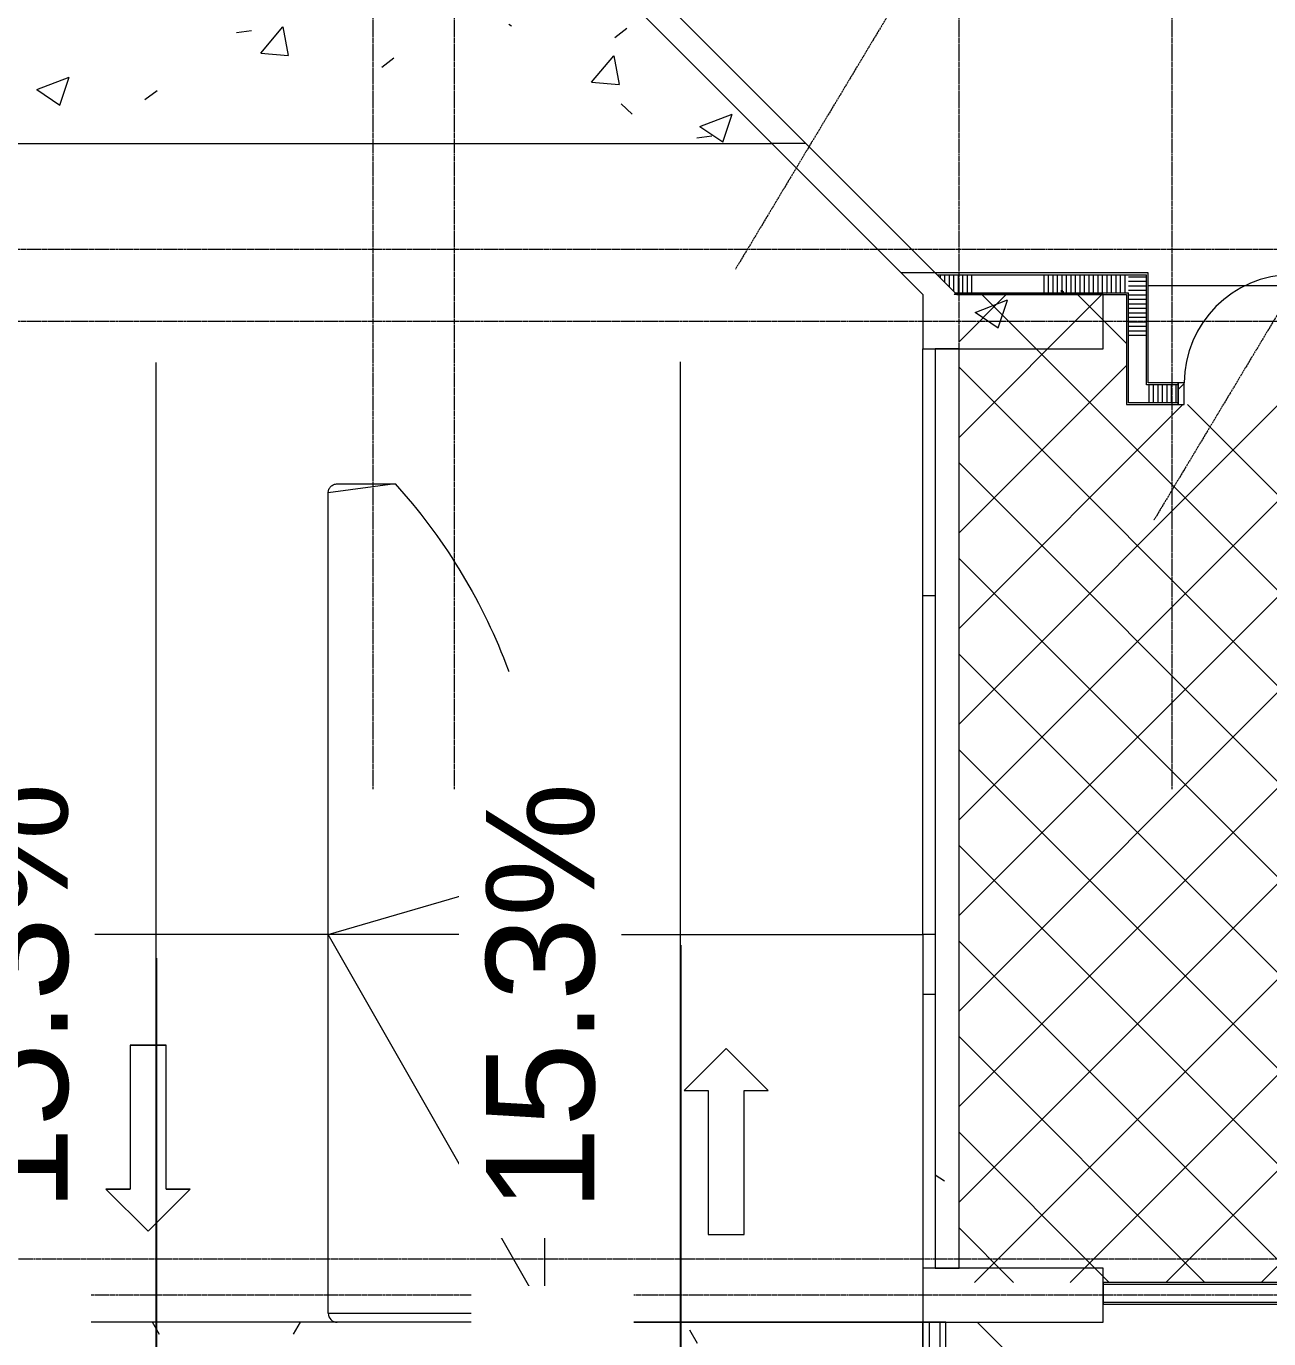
# Model space of a CAD drawing. Header units: inches. Extents: x 3268 to 7018, y 976 to 6708.
# Drawn here: x 4244 to 4657.6, y 3172.6 to 3609.5 of the extents above; entities that cross this region are included whole.
import ezdxf

# ---------------------------------------------------------------- set-up
doc = ezdxf.new("R2010")
doc.units = ezdxf.units.IN
doc.header["$MEASUREMENT"] = 0
doc.linetypes.add('Grid Line 1_2_', pattern=[0.875, 0.5, -0.125, 0.125, -0.125])
for name, color, linetype, lineweight in [('A-DETL', 90, 'Continuous', 9), ('A-DETL-GENF', 92, 'Continuous', 9), ('A-DOOR', 31, 'Continuous', 9), ('A-DOOR-FRAM', 31, 'Continuous', 9), ('A-FLOR', 192, 'Continuous', 9), ('A-FLOR-PATT', 8, 'Continuous', 15), ('A-WALL', 113, 'Continuous', 9), ('A-WALL-PATT', 111, 'Continuous', 15), ('G-ANNO-DIMS', 111, 'Continuous', 9), ('I-WALL', 2, 'Continuous', 9), ('L-SITE', 91, 'Continuous', 9), ('S-BEAM', 12, 'Continuous', 9), ('S-COLS', 52, 'Continuous', 9), ('S-GRID', 1, 'Continuous', 9)]:
    doc.layers.add(name, color=color, linetype=linetype, lineweight=lineweight)
doc.styles.add('Arial', font='arial.ttf', dxfattribs={"height": 36})
pattern_1 = [(50, (0, 0), (110.1714, -9.6389), [11.52, -126.72]), (355, (0, 0), (-21.3124, 115.5371), [9.216, -101.376]), (100.451, (9.18, -0.8), (88.86, 105.8975), [9.79, -107.695]), (46.184, (0, 30.72), (163.9282, -25.425), [17.28, -190.08]), (96.636, (13.66, 28.6), (143.563, 149.6257), [14.686, -161.543]), (351.184, (0, 30.72), (143.5647, 149.6237), [13.824, -152.064]), (21, (15.36, 23.04), (91.6851, -61.8426), [11.52, -126.72]), (326, (15.36, 23.04), (37.3733, 111.3835), [9.216, -101.376]), (71.451, (23, 17.89), (129.0588, 49.5399), [9.79, -107.695]), (37.5, (0, 0), (1.8676, 51.13223), [5.069, -95.078, 5.069, -97.843, -101.76]), (37.5, (0, 0), (1.8676, 51.13223), [-203.059, 5.069, -96.691]), (7.5, (0, 0), (40.4072, 60.5815), [5.069, -53.606, 5.069, -92.774, -38.784]), (7.5, (0, 0), (40.4072, 60.5815), [-156.518, 5.069, -33.715]), (327.5, (-34.253, 0), (81.99473, -3.46427), [5.069, -33.331, 5.069, -114.739, -158.976]), (327.5, (-34.253, 0), (81.99473, -3.46427), [-158.208, 5.069, -153.907]), (317.5, (-49.61, 0), (89.577, 15.37635), [5.069, -44.851, 5.069, -74.496, -112.896]), (317.5, (-49.61, 0), (89.577, 15.37635), [-129.485, 5.069, -107.827])]
pattern_2 = [(270, (6104.3, 3018.3), (1561.9, -132), [0.51, -131.49]), (270, (6104.4, 3018.3), (1561.9, -132), [0.51, -131.49]), (270, (6104.3, 3018.2), (1561.9, -132), [0.51, -131.49]), (270, (6104.4, 3018.2), (1561.9, -132), [0.51, -131.49]), (270, (6104.3, 3018.1), (1561.9, -132), [0.51, -131.49]), (270, (6104.4, 3018.1), (1561.9, -132), [0.51, -131.49]), (270, (6104.4, 3018), (1561.9, -132), [0.51, -131.49]), (8e-14, (4542.5, 3024.15), (1561.86, 132), [1561.86, 0]), (8e-14, (4542.5, 3022.65), (1561.86, 132), [1561.86, 0]), (8e-14, (4542.5, 3021.15), (1561.86, 132), [1561.86, 0]), (8e-14, (4542.5, 3019.65), (1561.86, 132), [1561.86, 0]), (8e-14, (6104.28, 3018.28), (1561.859, 132), [0.51, -1561.354]), (8e-14, (6104.32, 3018.25), (1561.859, 132), [0.51, -1561.354]), (8e-14, (6104.28, 3018.17), (1561.859, 132), [0.51, -1561.354]), (8e-14, (4542.5, 3018.15), (1561.86, 132), [1561.86, 0]), (8e-14, (6104.28, 3018.13), (1561.859, 132), [0.51, -1561.354]), (8e-14, (6104.28, 3018.01), (1561.859, 132), [0.51, -1561.354]), (8e-14, (4542.5, 3016.65), (1561.86, 132), [1561.86, 0]), (8e-14, (4542.5, 3015.15), (1561.86, 132), [1561.86, 0]), (8e-14, (4542.5, 3013.65), (1561.86, 132), [1561.86, 0]), (8e-14, (4542.5, 3012.15), (1561.86, 132), [1561.86, 0]), (8e-14, (4542.5, 3010.65), (1561.86, 132), [1561.86, 0]), (8e-14, (4542.5, 3009.15), (1561.86, 132), [1561.86, 0]), (8e-14, (4542.5, 3007.65), (1561.86, 132), [1561.86, 0]), (8e-14, (4542.5, 3006.15), (1561.86, 132), [1561.86, 0]), (8e-14, (4542.5, 3004.65), (1561.86, 132), [1561.86, 0]), (8e-14, (4542.5, 3003.15), (1561.86, 132), [1561.86, 0]), (8e-14, (4542.5, 3001.65), (1561.86, 132), [1561.86, 0]), (8e-14, (4542.5, 3000.15), (1561.86, 132), [1561.86, 0]), (8e-14, (4542.5, 2998.65), (1561.86, 132), [1561.86, 0]), (8e-14, (4542.5, 2997.15), (1561.86, 132), [1561.86, 0]), (8e-14, (4542.5, 2995.65), (1561.86, 132), [1561.86, 0]), (8e-14, (4542.5, 2994.15), (1561.86, 132), [1561.86, 0]), (8e-14, (4542.5, 2992.65), (1561.86, 132), [1561.86, 0]), (8e-14, (4542.5, 2991.15), (1561.86, 132), [1561.86, 0]), (8e-14, (4542.5, 2989.65), (1561.86, 132), [1561.86, 0]), (8e-14, (4542.5, 2988.15), (1561.86, 132), [1561.86, 0]), (8e-14, (4542.5, 2986.65), (1561.86, 132), [1561.86, 0]), (8e-14, (4542.5, 2985.15), (1561.86, 132), [1561.86, 0]), (8e-14, (4542.5, 2983.65), (1561.86, 132), [1561.86, 0]), (8e-14, (4542.5, 2982.15), (1561.86, 132), [1561.86, 0]), (8e-14, (4542.5, 2980.65), (1561.86, 132), [1561.86, 0]), (8e-14, (4542.5, 2979.15), (1561.86, 132), [1561.86, 0]), (8e-14, (4542.5, 2977.65), (1561.86, 132), [1561.86, 0]), (8e-14, (4542.5, 2976.15), (1561.86, 132), [1561.86, 0]), (8e-14, (4542.5, 2974.65), (1561.86, 132), [1561.86, 0]), (8e-14, (4542.5, 2973.15), (1561.86, 132), [1561.86, 0]), (8e-14, (4542.5, 2971.65), (1561.86, 132), [1561.86, 0]), (8e-14, (4542.5, 2970.15), (1561.86, 132), [1561.86, 0]), (8e-14, (4542.5, 2968.65), (1561.86, 132), [1561.86, 0]), (8e-14, (4542.5, 2967.15), (1561.86, 132), [1561.86, 0]), (8e-14, (4542.5, 2965.65), (1561.86, 132), [1561.86, 0]), (8e-14, (4542.5, 2964.15), (1561.86, 132), [1561.86, 0]), (8e-14, (4542.5, 2962.65), (1561.86, 132), [1561.86, 0]), (8e-14, (4542.5, 2961.15), (1561.86, 132), [1561.86, 0]), (8e-14, (4542.5, 2959.65), (1561.86, 132), [1561.86, 0]), (8e-14, (4542.5, 2958.15), (1561.86, 132), [1561.86, 0]), (8e-14, (4542.5, 2956.65), (1561.86, 132), [1561.86, 0]), (8e-14, (4542.5, 2955.15), (1561.86, 132), [1561.86, 0]), (8e-14, (4542.5, 2953.65), (1561.86, 132), [1561.86, 0]), (8e-14, (4542.5, 2952.15), (1561.86, 132), [1561.86, 0]), (8e-14, (4542.5, 2928.15), (1561.86, 132), [1561.86, 0]), (8e-14, (4542.5, 2926.65), (1561.86, 132), [1561.86, 0]), (8e-14, (4542.5, 2925.15), (1561.86, 132), [1561.86, 0]), (8e-14, (4542.5, 2923.65), (1561.86, 132), [1561.86, 0]), (8e-14, (4542.5, 2922.15), (1561.86, 132), [1561.86, 0]), (8e-14, (4542.5, 2920.65), (1561.86, 132), [1561.86, 0]), (8e-14, (4542.5, 2919.15), (1561.86, 132), [1561.86, 0]), (8e-14, (4542.5, 2917.65), (1561.86, 132), [1561.86, 0]), (8e-14, (4542.5, 2916.15), (1561.86, 132), [1561.86, 0]), (8e-14, (4542.5, 2892.15), (1561.86, 132), [1561.86, 0])]
pattern_3 = [(0, (0, 0), (122.88, 30.72), [5.069, -87.091, 5.069, -87.091, -491.52]), (0, (0, 0), (122.88, 30.72), [-184.32, 5.069, -179.251, 5.069, -87.091, -215.04]), (0, (0, 0), (122.88, 30.72), [-460.8, 5.069, -56.371, 5.069, -148.531]), (120, (46.08, 15.36), (-88.0443, 91.0572), [5.069, -87.091, 5.069, -87.091, -491.52]), (120, (46.08, 15.36), (-88.0443, 91.0572), [-184.32, 5.069, -179.251, 5.069, -87.091, -215.04]), (120, (46.08, 15.36), (-88.0443, 91.0572), [-460.8, 5.069, -56.371, 5.069, -148.531]), (240, (61.44, 76.8), (-34.8357, -121.7772), [5.069, -87.091, 5.069, -87.091, -491.52]), (240, (61.44, 76.8), (-34.8357, -121.7772), [-184.32, 5.069, -179.251, 5.069, -87.091, -215.04]), (240, (61.44, 76.8), (-34.8357, -121.7772), [-460.8, 5.069, -56.371, 5.069, -148.531])]

# ---------------------------------------------------------------- blocks, each defined once
blk = doc.blocks.new('WSP_5 Points - Structure_2022_rvt-1-Overall Retail Plan Opt 2')
at = {"layer": 'S-COLS'}
h = blk.add_hatch(dxfattribs=at)
h.set_pattern_fill('FP_8', color=256, style=0, pattern_type=2)
h.set_pattern_definition(pattern_1)
h.paths.add_polyline_path([(4542.5, 3502.15), (4602.5, 3502.15), (4602.5, 3520.15), (4552.84, 3520.15), (4547.67, 3514.98), (4542.5, 3520.15)])
at = {"layer": 'I-WALL', "color": 10, "lineweight": 15}
for p, q in [((4492.23, 3570.42), (4542.5, 3520.15)), ((4503.54, 3570.42), (4492.23, 3570.42)), ((4553.33, 3520.63), (4503.54, 3570.42)), ((4552.84, 3520.15), (4553.33, 3520.63))]:
    blk.add_line(p, q, dxfattribs=at)
at = {"layer": 'S-BEAM', "color": 7}
for p, q in [((4542.5, 3419.88), (4542.5, 3502.15)), ((4546.5, 3419.88), (4542.5, 3419.88)), ((4542.5, 3307.15), (4542.5, 3419.88)), ((4546.5, 3307.15), (4542.5, 3307.15)), ((4542.5, 3307.15), (4542.5, 3287.32)), ((4542.5, 3287.32), (4546.5, 3287.32))]:
    blk.add_line(p, q, dxfattribs=at)
at = {"layer": 'S-COLS', "color": 250, "lineweight": 13}
for p, q in [((4542.5, 3520.15), (4542.5, 3502.15)), ((4554.5, 3520.15), (4552.84, 3520.15)), ((4602.5, 3520.15), (4554.5, 3520.15)), ((4602.5, 3502.15), (4602.5, 3520.15)), ((4542.5, 3502.15), (4554.5, 3502.15)), ((4554.5, 3502.15), (4602.5, 3502.15)), ((4554.5, 3196.15), (4542.5, 3196.15)), ((4542.5, 3196.15), (4542.5, 3178.15)), ((4602.5, 3196.15), (4554.5, 3196.15)), ((4602.5, 3191.4), (4602.5, 3196.15)), ((4602.5, 3184.15), (4602.5, 3191.4)), ((4602.5, 3178.15), (4602.5, 3184.15)), ((4542.5, 3178.15), (4550.13, 3178.15)), ((4550.13, 3178.15), (4602.5, 3178.15))]:
    blk.add_line(p, q, dxfattribs=at)
blk = doc.blocks.new('Site-Parking-Direction Arrows-Straight - Direction Arrow - Straight-911505-Overall Retail Plan Opt 2')
at = {"layer": 'L-SITE'}
for p, q in [((4290.5, 3270.32), (4278.5, 3270.32)), ((4278.5, 3270.32), (4278.5, 3222.41)), ((4278.5, 3270.32), (4290.5, 3270.32)), ((4290.5, 3222.41), (4290.5, 3270.32)), ((4278.5, 3222.41), (4270.5, 3222.41)), ((4270.5, 3222.41), (4284.5, 3208.43)), ((4270.5, 3222.41), (4278.5, 3222.41)), ((4284.5, 3208.43), (4298.5, 3222.41)), ((4298.5, 3222.41), (4290.5, 3222.41)), ((4290.5, 3222.41), (4298.5, 3222.41))]:
    blk.add_line(p, q, dxfattribs=at)
blk = doc.blocks.new('Site-Parking-Direction Arrows-Straight - Direction Arrow - Straight-V151-Overall Retail Plan Opt 2')
at = {"layer": 'L-SITE'}
for p, q in [((4477, 3269.28), (4463, 3255.3)), ((4463, 3255.31), (4477, 3269.28)), ((4491, 3255.3), (4477, 3269.28)), ((4477, 3269.28), (4491, 3255.31)), ((4463, 3255.3), (4471, 3255.3)), ((4471, 3255.3), (4471, 3207.39)), ((4483, 3207.39), (4483, 3255.3)), ((4483, 3255.3), (4491, 3255.3)), ((4471, 3207.39), (4483, 3207.39))]:
    blk.add_line(p, q, dxfattribs=at)
blk = doc.blocks.new('Single_Flush_HM Door_HM Frame - 36_ x 96_-10918056-Overall Retail Plan Opt 2')
at = {"layer": 'A-DOOR'}
h = blk.add_hatch(dxfattribs=at)
h.set_pattern_fill('FP_215', color=256, style=0, pattern_type=2)
h.set_pattern_definition([(45, (-4647.5, -3487.15), (-38.01406, 38.01406), []), (45, (-4647.5, -3429.55), (-38.01406, 38.01406), [])])
h.paths.add_polyline_path([(-18, -3.625), (-18, 3.625), (-20, 3.625), (-20, -3.625)])
h.paths.add_polyline_path([(20, -3.625), (20, 3.625), (18, 3.625), (18, -3.625)])
for p, q in [((16.25, 39.625), (18, 39.625)), ((16.25, 3.625), (16.25, 39.625)), ((18, 3.625), (18, 39.625)), ((16.25, 3.625), (18, 3.625))]:
    blk.add_line(p, q, dxfattribs=at)
blk.add_arc((18, 3.625), 36, 90, 180, dxfattribs=at)
at = {"layer": 'A-DOOR-FRAM'}
for p, q in [((-18, 3.625), (-20, 3.625)), ((-20, 3.625), (-20, -3.625)), ((-18, -3.625), (-18, 3.625)), ((20, 3.625), (18, 3.625)), ((18, 3.625), (18, -3.625)), ((20, -3.625), (20, 3.625)), ((-20, -3.625), (-18, -3.625)), ((18, -3.625), (20, -3.625))]:
    blk.add_line(p, q, dxfattribs=at)

msp = doc.modelspace()

# ---------------------------------------------------------------- block references
at = {"lineweight": 5}
msp.add_blockref('WSP_5 Points - Structure_2022_rvt-1-Overall Retail Plan Opt 2', (0, 0), dxfattribs=at)

# ---------------------------------------------------------------- next in the draw order: hatches: boundary and pattern name
at = {"layer": 'A-DETL-GENF'}
h = msp.add_hatch(dxfattribs=at)
h.set_pattern_fill('FP_273', style=0, pattern_type=2)
h.set_pattern_definition([(45, (0, 0), (-15.9099, 15.9099), []), (135, (0, 0), (-15.9099, -15.9099), [])])
h.paths.add_polyline_path([(5156.27, 3191.4), (5187.06, 3191.4), (5187.06, 3252.27), (5153, 3252.27), (5153, 3326.77), (5189, 3326.77), (5189, 3523.15), (4766.5, 3523.15), (4766.5, 3520.15), (4684.75, 3520.15), (4684.75, 3483.53), (4610.25, 3483.53), (4610.25, 3520.15), (4554.5, 3520.15), (4554.5, 3191.4), (4879, 3191.4), (4879, 3214.15), (4951, 3214.15), (4951, 3191.4), (5114.97, 3191.4)])
h = msp.add_hatch(dxfattribs=at)
h.set_pattern_fill('FP_277', style=0, pattern_type=2)
h.set_pattern_definition([(45, (0, 0), (-67.8823, 67.8823), []), (135, (0, 0), (-67.8823, -67.8823), [])])
h.paths.add_polyline_path([(5114.97, 2870.77), (5187.06, 2870.77), (5187.06, 3115.4), (5151.06, 3115.4), (5151.06, 3184.15), (4602.5, 3184.15), (4602.5, 3178.15), (4550.13, 3178.15), (4550.13, 2872.15), (4602.5, 2872.15), (4602.5, 2870.77), (4937.5, 2870.77), (4937.5, 2876.15), (4963.5, 2876.15), (4963.5, 2870.77), (5094.33, 2870.77)])
h = msp.add_hatch(dxfattribs=at)
h.set_pattern_fill('FP_1', color=254, style=0, pattern_type=2)
h.set_pattern_definition(pattern_3)
h.paths.add_polyline_path([(4185.88, 2392.96), (4261.34, 2518.55), (4256.43, 2521.5), (4268.79, 2542.07), (4273.7, 2539.12), (4472.61, 2870.15), (4542.5, 2870.15), (4542.5, 3178.15), (4068.5, 3178.15), (4068.5, 3169.15), (4030.88, 3169.15), (4030.88, 2812.08), (3910.29, 2611.39), (3951.6, 2586.65), (3928.08, 2547.86), (4185.86, 2392.97)])
at = {"layer": 'A-FLOR-PATT', "lineweight": 9}
h = msp.add_hatch(dxfattribs=at)
h.set_pattern_fill('FP_8', color=256, style=0, pattern_type=2)
h.set_pattern_definition(pattern_1)
h.paths.add_polyline_path([(4454.27, 3570.42), (4492.23, 3570.42), (4452.48, 3610.17), (4038.88, 3610.17), (4038.88, 3570.42), (4371.68, 3570.42)])
at = {"layer": 'A-WALL-PATT', "lineweight": 9}
h = msp.add_hatch(dxfattribs=at)
h.set_pattern_fill('FP_8', color=256, style=0, pattern_type=2)
h.set_pattern_definition(pattern_1)
h.paths.add_polyline_path([(4546.56, 3527.4), (4350.5, 3723.46), (4350.5, 3712.15), (4535.25, 3527.4), (4536.86, 3527.4)])
h = msp.add_hatch(dxfattribs=at)
h.set_pattern_fill('FP_219', color=256, angle=-180, style=0, pattern_type=2)
h.set_pattern_definition([(0, (4587.6, 5082), (132, 1561.9), [0.51, -131.49]), (0, (4587.6, 5082.1), (132, 1561.9), [0.51, -131.49]), (0, (4587.7, 5082), (132, 1561.9), [0.51, -131.49]), (0, (4587.7, 5082), (132, 1561.9), [0.51, -131.49]), (0, (4587.8, 5082), (132, 1561.9), [0.51, -131.49]), (0, (4587.8, 5082.1), (132, 1561.9), [0.51, -131.49]), (0, (4587.9, 5082), (132, 1561.9), [0.51, -131.49]), (90, (4581.77, 3520.15), (-132, 1561.86), [1561.86, 0]), (90, (4583.27, 3520.15), (-132, 1561.86), [1561.86, 0]), (90, (4584.77, 3520.15), (-132, 1561.86), [1561.86, 0]), (90, (4586.27, 3520.15), (-132, 1561.86), [1561.86, 0]), (90, (4587.63, 5081.93), (-132, 1561.859), [0.51, -1561.354]), (90, (4587.67, 5081.97), (-132, 1561.859), [0.51, -1561.354]), (90, (4587.75, 5081.93), (-132, 1561.859), [0.51, -1561.354]), (90, (4587.77, 3520.15), (-132, 1561.86), [1561.86, 0]), (90, (4587.79, 5081.93), (-132, 1561.859), [0.51, -1561.354]), (90, (4587.9, 5081.93), (-132, 1561.859), [0.51, -1561.354]), (90, (4589.27, 3520.15), (-132, 1561.86), [1561.86, 0]), (90, (4590.77, 3520.15), (-132, 1561.86), [1561.86, 0]), (90, (4592.27, 3520.15), (-132, 1561.86), [1561.86, 0]), (90, (4593.77, 3520.15), (-132, 1561.86), [1561.86, 0]), (90, (4595.27, 3520.15), (-132, 1561.86), [1561.86, 0]), (90, (4596.77, 3520.15), (-132, 1561.86), [1561.86, 0]), (90, (4598.27, 3520.15), (-132, 1561.86), [1561.86, 0]), (90, (4599.77, 3520.15), (-132, 1561.86), [1561.86, 0]), (90, (4601.27, 3520.15), (-132, 1561.86), [1561.86, 0]), (90, (4602.77, 3520.15), (-132, 1561.86), [1561.86, 0]), (90, (4604.27, 3520.15), (-132, 1561.86), [1561.86, 0]), (90, (4605.77, 3520.15), (-132, 1561.86), [1561.86, 0]), (90, (4607.27, 3520.15), (-132, 1561.86), [1561.86, 0]), (90, (4608.77, 3520.15), (-132, 1561.86), [1561.86, 0]), (90, (4610.27, 3520.15), (-132, 1561.86), [1561.86, 0]), (90, (4611.77, 3520.15), (-132, 1561.86), [1561.86, 0]), (90, (4613.27, 3520.15), (-132, 1561.86), [1561.86, 0]), (90, (4614.77, 3520.15), (-132, 1561.86), [1561.86, 0]), (90, (4616.27, 3520.15), (-132, 1561.86), [1561.86, 0]), (90, (4617.77, 3520.15), (-132, 1561.86), [1561.86, 0]), (90, (4619.27, 3520.15), (-132, 1561.86), [1561.86, 0]), (90, (4620.77, 3520.15), (-132, 1561.86), [1561.86, 0]), (90, (4622.27, 3520.15), (-132, 1561.86), [1561.86, 0]), (90, (4623.77, 3520.15), (-132, 1561.86), [1561.86, 0]), (90, (4625.27, 3520.15), (-132, 1561.86), [1561.86, 0]), (90, (4626.77, 3520.15), (-132, 1561.86), [1561.86, 0]), (90, (4628.27, 3520.15), (-132, 1561.86), [1561.86, 0]), (90, (4629.77, 3520.15), (-132, 1561.86), [1561.86, 0]), (90, (4631.27, 3520.15), (-132, 1561.86), [1561.86, 0]), (90, (4632.77, 3520.15), (-132, 1561.86), [1561.86, 0]), (90, (4634.27, 3520.15), (-132, 1561.86), [1561.86, 0]), (90, (4635.77, 3520.15), (-132, 1561.86), [1561.86, 0]), (90, (4637.27, 3520.15), (-132, 1561.86), [1561.86, 0]), (90, (4638.77, 3520.15), (-132, 1561.86), [1561.86, 0]), (90, (4640.27, 3520.15), (-132, 1561.86), [1561.86, 0]), (90, (4641.77, 3520.15), (-132, 1561.86), [1561.86, 0]), (90, (4643.27, 3520.15), (-132, 1561.86), [1561.86, 0]), (90, (4644.77, 3520.15), (-132, 1561.86), [1561.86, 0]), (90, (4646.27, 3520.15), (-132, 1561.86), [1561.86, 0]), (90, (4647.77, 3520.15), (-132, 1561.86), [1561.86, 0]), (90, (4649.27, 3520.15), (-132, 1561.86), [1561.86, 0]), (90, (4650.77, 3520.15), (-132, 1561.86), [1561.86, 0]), (90, (4652.27, 3520.15), (-132, 1561.86), [1561.86, 0]), (90, (4653.77, 3520.15), (-132, 1561.86), [1561.86, 0]), (90, (4677.77, 3520.15), (-132, 1561.86), [1561.86, 0]), (90, (4679.27, 3520.15), (-132, 1561.86), [1561.86, 0]), (90, (4680.77, 3520.15), (-132, 1561.86), [1561.86, 0]), (90, (4682.27, 3520.15), (-132, 1561.86), [1561.86, 0]), (90, (4683.77, 3520.15), (-132, 1561.86), [1561.86, 0]), (90, (4685.27, 3520.15), (-132, 1561.86), [1561.86, 0]), (90, (4686.77, 3520.15), (-132, 1561.86), [1561.86, 0]), (90, (4688.27, 3520.15), (-132, 1561.86), [1561.86, 0]), (90, (4689.77, 3520.15), (-132, 1561.86), [1561.86, 0]), (90, (4713.77, 3520.15), (-132, 1561.86), [1561.86, 0])])
h.paths.add_polyline_path([(4610.88, 3520.77), (4610.88, 3526.77), (4547.19, 3526.77), (4553.19, 3520.77), (4610.25, 3520.77)])
h = msp.add_hatch(dxfattribs=at)
h.set_pattern_fill('FP_216', color=256, angle=180, style=0, pattern_type=2)
h.set_pattern_definition([(90, (3055.7, 3511.3), (-1561.9, 132), [0.51, -131.49]), (90, (3055.6, 3511.3), (-1561.9, 132), [0.51, -131.49]), (90, (3055.7, 3511.4), (-1561.9, 132), [0.51, -131.49]), (90, (3055.6, 3511.4), (-1561.9, 132), [0.51, -131.49]), (90, (3055.7, 3511.5), (-1561.9, 132), [0.51, -131.49]), (90, (3055.6, 3511.5), (-1561.9, 132), [0.51, -131.49]), (90, (3055.6, 3511.6), (-1561.9, 132), [0.51, -131.49]), (180, (4617.5, 3505.46), (-1561.86, -132), [1561.86, 0]), (180, (4617.5, 3506.96), (-1561.86, -132), [1561.86, 0]), (180, (4617.5, 3508.46), (-1561.86, -132), [1561.86, 0]), (180, (4617.5, 3509.96), (-1561.86, -132), [1561.86, 0]), (180, (3055.72, 3511.33), (-1561.859, -132), [0.51, -1561.354]), (180, (3055.68, 3511.37), (-1561.859, -132), [0.51, -1561.354]), (180, (3055.72, 3511.44), (-1561.859, -132), [0.51, -1561.354]), (180, (4617.5, 3511.46), (-1561.86, -132), [1561.86, 0]), (180, (3055.72, 3511.48), (-1561.859, -132), [0.51, -1561.354]), (180, (3055.72, 3511.6), (-1561.859, -132), [0.51, -1561.354]), (180, (4617.5, 3512.96), (-1561.86, -132), [1561.86, 0]), (180, (4617.5, 3514.46), (-1561.86, -132), [1561.86, 0]), (180, (4617.5, 3515.96), (-1561.86, -132), [1561.86, 0]), (180, (4617.5, 3517.46), (-1561.86, -132), [1561.86, 0]), (180, (4617.5, 3518.96), (-1561.86, -132), [1561.86, 0]), (180, (4617.5, 3520.46), (-1561.86, -132), [1561.86, 0]), (180, (4617.5, 3521.96), (-1561.86, -132), [1561.86, 0]), (180, (4617.5, 3523.46), (-1561.86, -132), [1561.86, 0]), (180, (4617.5, 3524.96), (-1561.86, -132), [1561.86, 0]), (180, (4617.5, 3526.46), (-1561.86, -132), [1561.86, 0]), (180, (4617.5, 3527.96), (-1561.86, -132), [1561.86, 0]), (180, (4617.5, 3529.46), (-1561.86, -132), [1561.86, 0]), (180, (4617.5, 3530.96), (-1561.86, -132), [1561.86, 0]), (180, (4617.5, 3532.46), (-1561.86, -132), [1561.86, 0]), (180, (4617.5, 3533.96), (-1561.86, -132), [1561.86, 0]), (180, (4617.5, 3535.46), (-1561.86, -132), [1561.86, 0]), (180, (4617.5, 3536.96), (-1561.86, -132), [1561.86, 0]), (180, (4617.5, 3538.46), (-1561.86, -132), [1561.86, 0]), (180, (4617.5, 3539.96), (-1561.86, -132), [1561.86, 0]), (180, (4617.5, 3541.46), (-1561.86, -132), [1561.86, 0]), (180, (4617.5, 3542.96), (-1561.86, -132), [1561.86, 0]), (180, (4617.5, 3544.46), (-1561.86, -132), [1561.86, 0]), (180, (4617.5, 3545.96), (-1561.86, -132), [1561.86, 0]), (180, (4617.5, 3547.46), (-1561.86, -132), [1561.86, 0]), (180, (4617.5, 3548.96), (-1561.86, -132), [1561.86, 0]), (180, (4617.5, 3550.46), (-1561.86, -132), [1561.86, 0]), (180, (4617.5, 3551.96), (-1561.86, -132), [1561.86, 0]), (180, (4617.5, 3553.46), (-1561.86, -132), [1561.86, 0]), (180, (4617.5, 3554.96), (-1561.86, -132), [1561.86, 0]), (180, (4617.5, 3556.46), (-1561.86, -132), [1561.86, 0]), (180, (4617.5, 3557.96), (-1561.86, -132), [1561.86, 0]), (180, (4617.5, 3559.46), (-1561.86, -132), [1561.86, 0]), (180, (4617.5, 3560.96), (-1561.86, -132), [1561.86, 0]), (180, (4617.5, 3562.46), (-1561.86, -132), [1561.86, 0]), (180, (4617.5, 3563.96), (-1561.86, -132), [1561.86, 0]), (180, (4617.5, 3565.46), (-1561.86, -132), [1561.86, 0]), (180, (4617.5, 3566.96), (-1561.86, -132), [1561.86, 0]), (180, (4617.5, 3568.46), (-1561.86, -132), [1561.86, 0]), (180, (4617.5, 3569.96), (-1561.86, -132), [1561.86, 0]), (180, (4617.5, 3571.46), (-1561.86, -132), [1561.86, 0]), (180, (4617.5, 3572.96), (-1561.86, -132), [1561.86, 0]), (180, (4617.5, 3574.46), (-1561.86, -132), [1561.86, 0]), (180, (4617.5, 3575.96), (-1561.86, -132), [1561.86, 0]), (180, (4617.5, 3577.46), (-1561.86, -132), [1561.86, 0]), (180, (4617.5, 3601.46), (-1561.86, -132), [1561.86, 0]), (180, (4617.5, 3602.96), (-1561.86, -132), [1561.86, 0]), (180, (4617.5, 3604.46), (-1561.86, -132), [1561.86, 0]), (180, (4617.5, 3605.96), (-1561.86, -132), [1561.86, 0]), (180, (4617.5, 3607.46), (-1561.86, -132), [1561.86, 0]), (180, (4617.5, 3608.96), (-1561.86, -132), [1561.86, 0]), (180, (4617.5, 3610.46), (-1561.86, -132), [1561.86, 0]), (180, (4617.5, 3611.96), (-1561.86, -132), [1561.86, 0]), (180, (4617.5, 3613.46), (-1561.86, -132), [1561.86, 0]), (180, (4617.5, 3637.46), (-1561.86, -132), [1561.86, 0])])
h.paths.add_polyline_path([(4616.88, 3484.15), (4616.88, 3526.77), (4610.88, 3526.77), (4610.88, 3484.15)])
h = msp.add_hatch(dxfattribs=at)
h.set_pattern_fill('FP_1', color=256, style=0, pattern_type=2)
h.set_pattern_definition(pattern_3)
h.paths.add_polyline_path([(4578.15, 3520.15), (4610.25, 3520.15), (4610.25, 3520.77), (4553.19, 3520.77), (4553.81, 3520.15), (4554.5, 3520.15)])
h = msp.add_hatch(dxfattribs=at)
h.set_pattern_fill('FP_8', color=256, style=0, pattern_type=2)
h.set_pattern_definition(pattern_1)
h.paths.add_polyline_path([(4554.5, 3196.15), (4554.5, 3502.15), (4546.5, 3502.15), (4546.5, 3196.15)])
h = msp.add_hatch(dxfattribs=at)
h.set_pattern_fill('FP_217', color=256, angle=180, style=0, pattern_type=2)
h.set_pattern_definition([(180, (4645.3, 1929), (-132, -1561.9), [0.51, -131.49]), (180, (4645.3, 1928.8), (-132, -1561.9), [0.51, -131.49]), (180, (4645.2, 1929), (-132, -1561.9), [0.51, -131.49]), (180, (4645.2, 1928.9), (-132, -1561.9), [0.51, -131.49]), (180, (4645.1, 1929), (-132, -1561.9), [0.51, -131.49]), (180, (4645.1, 1928.8), (-132, -1561.9), [0.51, -131.49]), (180, (4645, 1928.9), (-132, -1561.9), [0.51, -131.49]), (270, (4651.12, 3490.78), (132, -1561.86), [1561.86, 0]), (270, (4649.62, 3490.78), (132, -1561.86), [1561.86, 0]), (270, (4648.12, 3490.78), (132, -1561.86), [1561.86, 0]), (270, (4646.62, 3490.78), (132, -1561.86), [1561.86, 0]), (270, (4645.26, 1929), (132, -1561.859), [0.51, -1561.354]), (270, (4645.22, 1928.96), (132, -1561.859), [0.51, -1561.354]), (270, (4645.14, 1929), (132, -1561.859), [0.51, -1561.354]), (270, (4645.12, 3490.78), (132, -1561.86), [1561.86, 0]), (270, (4645.1, 1929), (132, -1561.859), [0.51, -1561.354]), (270, (4644.99, 1929), (132, -1561.859), [0.51, -1561.354]), (270, (4643.62, 3490.78), (132, -1561.86), [1561.86, 0]), (270, (4642.12, 3490.78), (132, -1561.86), [1561.86, 0]), (270, (4640.62, 3490.78), (132, -1561.86), [1561.86, 0]), (270, (4639.12, 3490.78), (132, -1561.86), [1561.86, 0]), (270, (4637.62, 3490.78), (132, -1561.86), [1561.86, 0]), (270, (4636.12, 3490.78), (132, -1561.86), [1561.86, 0]), (270, (4634.62, 3490.78), (132, -1561.86), [1561.86, 0]), (270, (4633.12, 3490.78), (132, -1561.86), [1561.86, 0]), (270, (4631.62, 3490.78), (132, -1561.86), [1561.86, 0]), (270, (4630.12, 3490.78), (132, -1561.86), [1561.86, 0]), (270, (4628.62, 3490.78), (132, -1561.86), [1561.86, 0]), (270, (4627.12, 3490.78), (132, -1561.86), [1561.86, 0]), (270, (4625.62, 3490.78), (132, -1561.86), [1561.86, 0]), (270, (4624.12, 3490.78), (132, -1561.86), [1561.86, 0]), (270, (4622.62, 3490.78), (132, -1561.86), [1561.86, 0]), (270, (4621.12, 3490.78), (132, -1561.86), [1561.86, 0]), (270, (4619.62, 3490.78), (132, -1561.86), [1561.86, 0]), (270, (4618.12, 3490.78), (132, -1561.86), [1561.86, 0]), (270, (4616.62, 3490.78), (132, -1561.86), [1561.86, 0]), (270, (4615.12, 3490.78), (132, -1561.86), [1561.86, 0]), (270, (4613.62, 3490.78), (132, -1561.86), [1561.86, 0]), (270, (4612.12, 3490.78), (132, -1561.86), [1561.86, 0]), (270, (4610.62, 3490.78), (132, -1561.86), [1561.86, 0]), (270, (4609.12, 3490.78), (132, -1561.86), [1561.86, 0]), (270, (4607.62, 3490.78), (132, -1561.86), [1561.86, 0]), (270, (4606.12, 3490.78), (132, -1561.86), [1561.86, 0]), (270, (4604.62, 3490.78), (132, -1561.86), [1561.86, 0]), (270, (4603.12, 3490.78), (132, -1561.86), [1561.86, 0]), (270, (4601.62, 3490.78), (132, -1561.86), [1561.86, 0]), (270, (4600.12, 3490.78), (132, -1561.86), [1561.86, 0]), (270, (4598.62, 3490.78), (132, -1561.86), [1561.86, 0]), (270, (4597.12, 3490.78), (132, -1561.86), [1561.86, 0]), (270, (4595.62, 3490.78), (132, -1561.86), [1561.86, 0]), (270, (4594.12, 3490.78), (132, -1561.86), [1561.86, 0]), (270, (4592.62, 3490.78), (132, -1561.86), [1561.86, 0]), (270, (4591.12, 3490.78), (132, -1561.86), [1561.86, 0]), (270, (4589.62, 3490.78), (132, -1561.86), [1561.86, 0]), (270, (4588.12, 3490.78), (132, -1561.86), [1561.86, 0]), (270, (4586.62, 3490.78), (132, -1561.86), [1561.86, 0]), (270, (4585.12, 3490.78), (132, -1561.86), [1561.86, 0]), (270, (4583.62, 3490.78), (132, -1561.86), [1561.86, 0]), (270, (4582.12, 3490.78), (132, -1561.86), [1561.86, 0]), (270, (4580.62, 3490.78), (132, -1561.86), [1561.86, 0]), (270, (4579.12, 3490.78), (132, -1561.86), [1561.86, 0]), (270, (4555.12, 3490.78), (132, -1561.86), [1561.86, 0]), (270, (4553.62, 3490.78), (132, -1561.86), [1561.86, 0]), (270, (4552.12, 3490.78), (132, -1561.86), [1561.86, 0]), (270, (4550.62, 3490.78), (132, -1561.86), [1561.86, 0]), (270, (4549.12, 3490.78), (132, -1561.86), [1561.86, 0]), (270, (4547.62, 3490.78), (132, -1561.86), [1561.86, 0]), (270, (4546.12, 3490.78), (132, -1561.86), [1561.86, 0]), (270, (4544.62, 3490.78), (132, -1561.86), [1561.86, 0]), (270, (4543.12, 3490.78), (132, -1561.86), [1561.86, 0]), (270, (4519.12, 3490.78), (132, -1561.86), [1561.86, 0])])
h.paths.add_polyline_path([(4684.13, 3484.15), (4684.13, 3490.15), (4667.5, 3490.15), (4667.5, 3484.15)])
h.paths.add_polyline_path([(4617.5, 3484.15), (4627.5, 3484.15), (4627.5, 3490.15), (4616.88, 3490.15), (4616.88, 3484.15)])
h = msp.add_hatch(dxfattribs=at)
h.set_pattern_fill('FP_1', color=256, style=0, pattern_type=2)
h.set_pattern_definition(pattern_3)
h.paths.add_polyline_path([(4784.62, 3184.15), (4879, 3184.15), (4879, 3184.77), (4602.5, 3184.77), (4602.5, 3184.15), (4619.45, 3184.15)])
h = msp.add_hatch(dxfattribs=at)
h.set_pattern_fill('FP_192', color=256, angle=-180, style=0, pattern_type=2)
h.set_pattern_definition(pattern_2)
h.paths.add_polyline_path([(4544.5, 2870.15), (4544.5, 2881.15), (4542.5, 2881.15), (4542.5, 2870.15)])
h.paths.add_polyline_path([(4542.5, 2921.15), (4544.5, 2921.15), (4544.5, 3178.15), (4542.5, 3178.15), (4542.5, 2956.58)])
h = msp.add_hatch(dxfattribs=at)
h.set_pattern_fill('FP_192', color=256, angle=-180, style=0, pattern_type=2)
h.set_pattern_definition(pattern_2)
h.paths.add_polyline_path([(4550.13, 2870.15), (4550.13, 2881.15), (4548.13, 2881.15), (4548.13, 2870.15)])
h.paths.add_polyline_path([(4550.13, 2921.15), (4550.13, 3178.15), (4548.13, 3178.15), (4548.13, 2921.15)])

# ---------------------------------------------------------------- next in the draw order: linework, layer by layer
at = {"layer": 'A-DETL'}
for p, q in [((4420.5, 3326.34), (4420.5, 3321.16)), ((4542.5, 3178.15), (4068.5, 3178.15)), ((4542.5, 2870.15), (4542.5, 3178.15))]:
    msp.add_line(p, q, dxfattribs=at)
at = {"layer": 'A-FLOR', "lineweight": 15}
msp.add_line((4038.88, 3570.42), (4492.23, 3570.42), dxfattribs=at)
at = {"layer": 'A-FLOR', "color": 7}
for p, q in [((4617.5, 3523.15), (4677.5, 3523.15)), ((4416.5, 3307.15), (4542.5, 3307.15)), ((4542.5, 3287.29), (4542.5, 3196.15))]:
    msp.add_line(p, q, dxfattribs=at)
at = {"layer": 'A-FLOR'}
for p, q in [((4366.76, 3457.16), (4344.5, 3454.16)), ((4347.5, 3457.16), (4366.76, 3457.16)), ((4344.5, 3181.15), (4344.5, 3454.16)), ((4344.5, 3307.16), (4416.5, 3328.16)), ((4416.5, 3328.16), (4416.5, 3181.15)), ((4344.51, 3307.15), (4224.5, 3307.15)), ((4416.5, 3181.15), (4344.5, 3307.16)), ((4416.5, 3307.16), (4344.5, 3307.16)), ((4344.5, 3181.15), (4416.5, 3181.15)), ((4347.5, 3178.15), (4068.5, 3178.15)), ((4413.5, 3178.15), (4347.5, 3178.15)), ((4413.5, 3178.15), (4542.5, 3178.15))]:
    msp.add_line(p, q, dxfattribs=at)
for centre, start, end in [((4347.5, 3181.15), 180, 270), ((4413.5, 3181.15), 270, 0)]:
    msp.add_arc(centre, 3, start, end, dxfattribs=at)
for points in [[(4344.5, 3454.16), (4344.5, 3454.56), (4344.66, 3455.33), (4345.33, 3456.33), (4346.33, 3457), (4347.1, 3457.15), (4347.5, 3457.16)], [(4366.76, 3457.16), (4374.68, 3448.41), (4388.88, 3429.5), (4404.65, 3397.68), (4414.32, 3363.51), (4416.5, 3339.96), (4416.5, 3328.16)]]:
    msp.add_open_spline(points, degree=3, dxfattribs=at)
at = {"layer": 'A-WALL'}
for p, q in [((4547.19, 3526.77), (4616.88, 3526.77)), ((4616.88, 3490.15), (4616.88, 3526.77)), ((4553.19, 3520.77), (4610.88, 3520.77)), ((4610.88, 3484.15), (4610.88, 3520.77)), ((4627.5, 3490.15), (4616.88, 3490.15)), ((4627.5, 3484.15), (4610.88, 3484.15)), ((4602.5, 3190.77), (4879, 3190.77)), ((4602.5, 3184.77), (4879, 3184.77)), ((4544.5, 3178.15), (4544.5, 2921.15)), ((4548.13, 3178.15), (4548.13, 2921.15))]:
    msp.add_line(p, q, dxfattribs=at)
at = {"layer": 'A-WALL', "lineweight": 15}
for p, q in [((4550.13, 3178.15), (4542.5, 3178.15)), ((4542.5, 3178.15), (4542.5, 2921.15)), ((4550.13, 2921.15), (4550.13, 3178.15))]:
    msp.add_line(p, q, dxfattribs=at)
at = {"layer": 'G-ANNO-DIMS'}
for p, q in [((4287.11, 3497.54), (4287.11, 3113.54)), ((4461.61, 3497.78), (4461.61, 3113.78)), ((4461.91, 3303.68), (4461.91, 3011.17)), ((4287.28, 3299.33), (4287.28, 2999.77))]:
    msp.add_line(p, q, dxfattribs=at)
at = {"layer": 'I-WALL', "lineweight": 15}
for p, q in [((4350.5, 3712.15), (4535.25, 3527.4)), ((4553.81, 3520.15), (4368.5, 3705.46)), ((4617.5, 3527.4), (4535.25, 3527.4)), ((4617.5, 3490.78), (4617.5, 3527.4)), ((4553.81, 3520.15), (4610.25, 3520.15)), ((4610.25, 3520.15), (4610.25, 3483.53)), ((4554.5, 3502.15), (4546.5, 3502.15)), ((4546.5, 3502.15), (4546.5, 3196.15)), ((4554.5, 3196.15), (4554.5, 3502.15)), ((4627.5, 3490.78), (4617.5, 3490.78)), ((4627.5, 3483.53), (4627.5, 3490.78)), ((4610.25, 3483.53), (4627.5, 3483.53)), ((4546.5, 3196.15), (4554.5, 3196.15)), ((4879, 3191.4), (4602.5, 3191.4)), ((4602.5, 3191.4), (4602.5, 3184.15)), ((4602.5, 3184.15), (4879, 3184.15))]:
    msp.add_line(p, q, dxfattribs=at)
at = {"layer": 'S-GRID', "linetype": 'Grid Line 1_2_'}
for p, q in [((4359.5, 3355.52), (4359.5, 6288.95)), ((4386.5, 3355.52), (4386.5, 6288.95)), ((4554.5, 3355.52), (4554.5, 6288.95)), ((4625.5, 3355.52), (4625.5, 6288.95)), ((6006.39, 6068.82), (4480.05, 3528.58)), ((6135.17, 5967.8), (4619.28, 3444.92)), ((6493.24, 3535.15), (3967.41, 3535.15)), ((6493.24, 3511.15), (3967.41, 3511.15)), ((6788.08, 3199.15), (3735.34, 3199.15)), ((6493.24, 3187.15), (3735.34, 3187.15))]:
    msp.add_line(p, q, dxfattribs=at)

# ---------------------------------------------------------------- next in the draw order: block references
at = {"layer": 'A-DOOR'}
msp.add_blockref('Single_Flush_HM Door_HM Frame - 36_ x 96_-10918056-Overall Retail Plan Opt 2', (4647.5, 3487.15), dxfattribs=at)
at = {"layer": 'L-SITE'}
for name in ['Site-Parking-Direction Arrows-Straight - Direction Arrow - Straight-911505-Overall Retail Plan Opt 2', 'Site-Parking-Direction Arrows-Straight - Direction Arrow - Straight-V151-Overall Retail Plan Opt 2']:
    msp.add_blockref(name, (0, 0), dxfattribs=at)

# ---------------------------------------------------------------- next in the draw order: texts
at = {"layer": 'G-ANNO-DIMS', "char_height": 36, "attachment_point": 1, "rotation": 90, "line_spacing_factor": 0.941778, "style": 'Arial', "bg_fill": 3, "box_fill_scale": 1.25, "bg_fill_color": 256, "bg_fill_true_color": 13158600, "bg_fill_transparency": 0}
for s, insert, width in [('15.3%', (4221.79, 3215.14), 170.5687), ('15.3%', (4397.05, 3215.14), 170.5687), ('6.0%', (4220.52, 3046.49), 137.072), ('6.0%', (4401.18, 3044.09), 137.072)]:
    msp.add_mtext(s, dxfattribs=dict(at, insert=insert, width=width))

doc.saveas('drawing.dxf')
